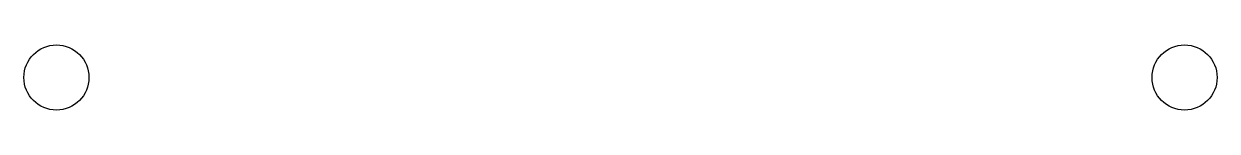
# Model space of a CAD drawing. Header units: millimetres. Extents: x 7.5 to 62.5, y -19 to -16.
import ezdxf

# ---------------------------------------------------------------- set-up
doc = ezdxf.new("R2010")
doc.units = ezdxf.units.MM
doc.layers.get('0').update_dxf_attribs({"linetype": 'CONTINUOUS'})

msp = doc.modelspace()

# ---------------------------------------------------------------- linework, layer by layer
for centre in [(9, -17.5), (61, -17.5)]:
    msp.add_circle(centre, 1.5)

doc.saveas('drawing.dxf')
